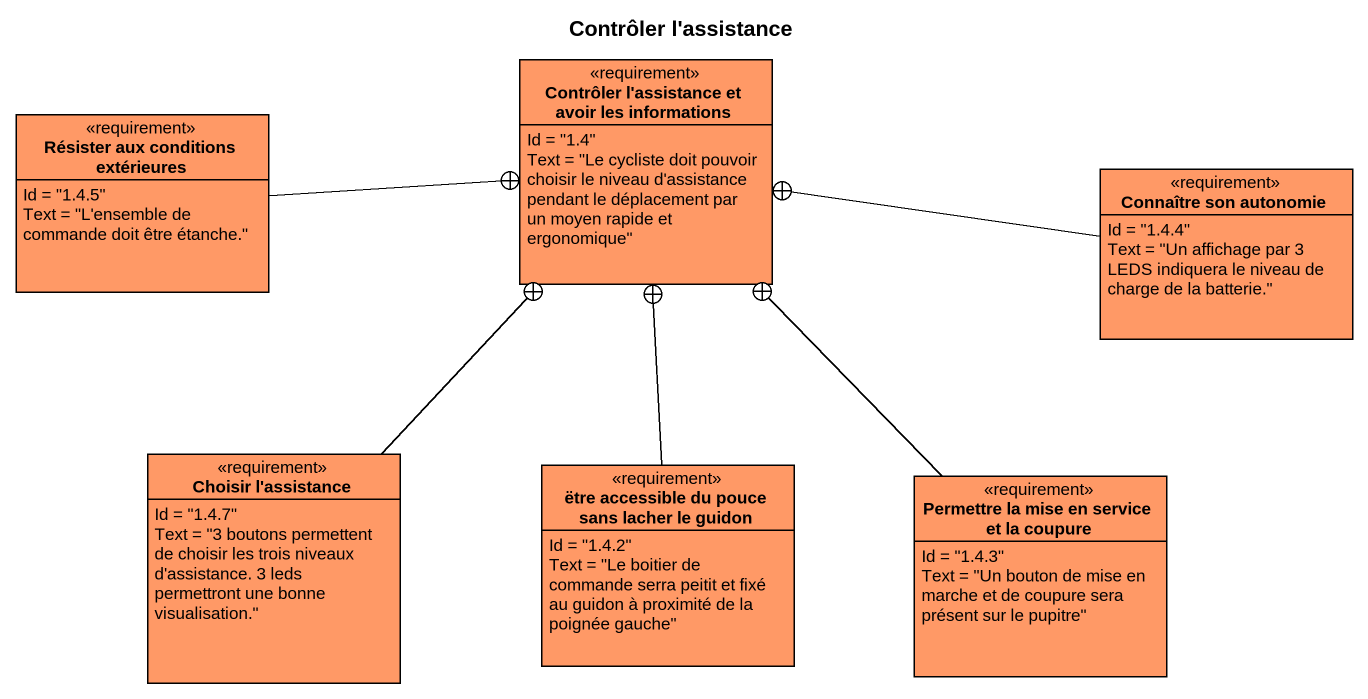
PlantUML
@startuml
title Contrôler l'assistance
hide circle
hide empty members
class "Contrôler l'assistance et avoir les informations" as Contrôler_l_assistance_et <<requirement>> #FF9966 {
  Id = "1.4"
  Text = "Le cycliste doit pouvoir choisir le niveau d'assistance pendant le déplacement par un moyen rapide et ergonomique"
}
class "Résister aux conditions extérieures" as Résister_aux_conditions <<requirement>> #FF9966 {
  Id = "1.4.5"
  Text = "L'ensemble de commande doit être étanche."
}
class "Connaître son autonomie" as Connaître_son_autonomie <<requirement>> #FF9966 {
  Id = "1.4.4"
  Text = "Un affichage par 3 LEDS indiquera le niveau de charge de la batterie."
}
class "Choisir l'assistance" as Choisir_l_assistance <<requirement>> #FF9966 {
  Id = "1.4.7"
  Text = "3 boutons permettent de choisir les trois niveaux d'assistance. 3 leds permettront une bonne visualisation."
}
class "ëtre accessible du pouce sans lacher le guidon" as ëtre_accessible_du_pouce <<requirement>> #FF9966 {
  Id = "1.4.2"
  Text = "Le boitier de commande serra peitit et fixé au guidon à proximité de la poignée gauche"
}
class "Permettre la mise en service et la coupure" as Permettre_la_mise_en <<requirement>> #FF9966 {
  Id = "1.4.3"
  Text = "Un bouton de mise en marche et de coupure sera présent sur le pupitre"
}
Résister_aux_conditions -right-+ Contrôler_l_assistance_et
Connaître_son_autonomie -left-+ Contrôler_l_assistance_et
Choisir_l_assistance -up-+ Contrôler_l_assistance_et
ëtre_accessible_du_pouce -up-+ Contrôler_l_assistance_et
Permettre_la_mise_en -up-+ Contrôler_l_assistance_et
@enduml
